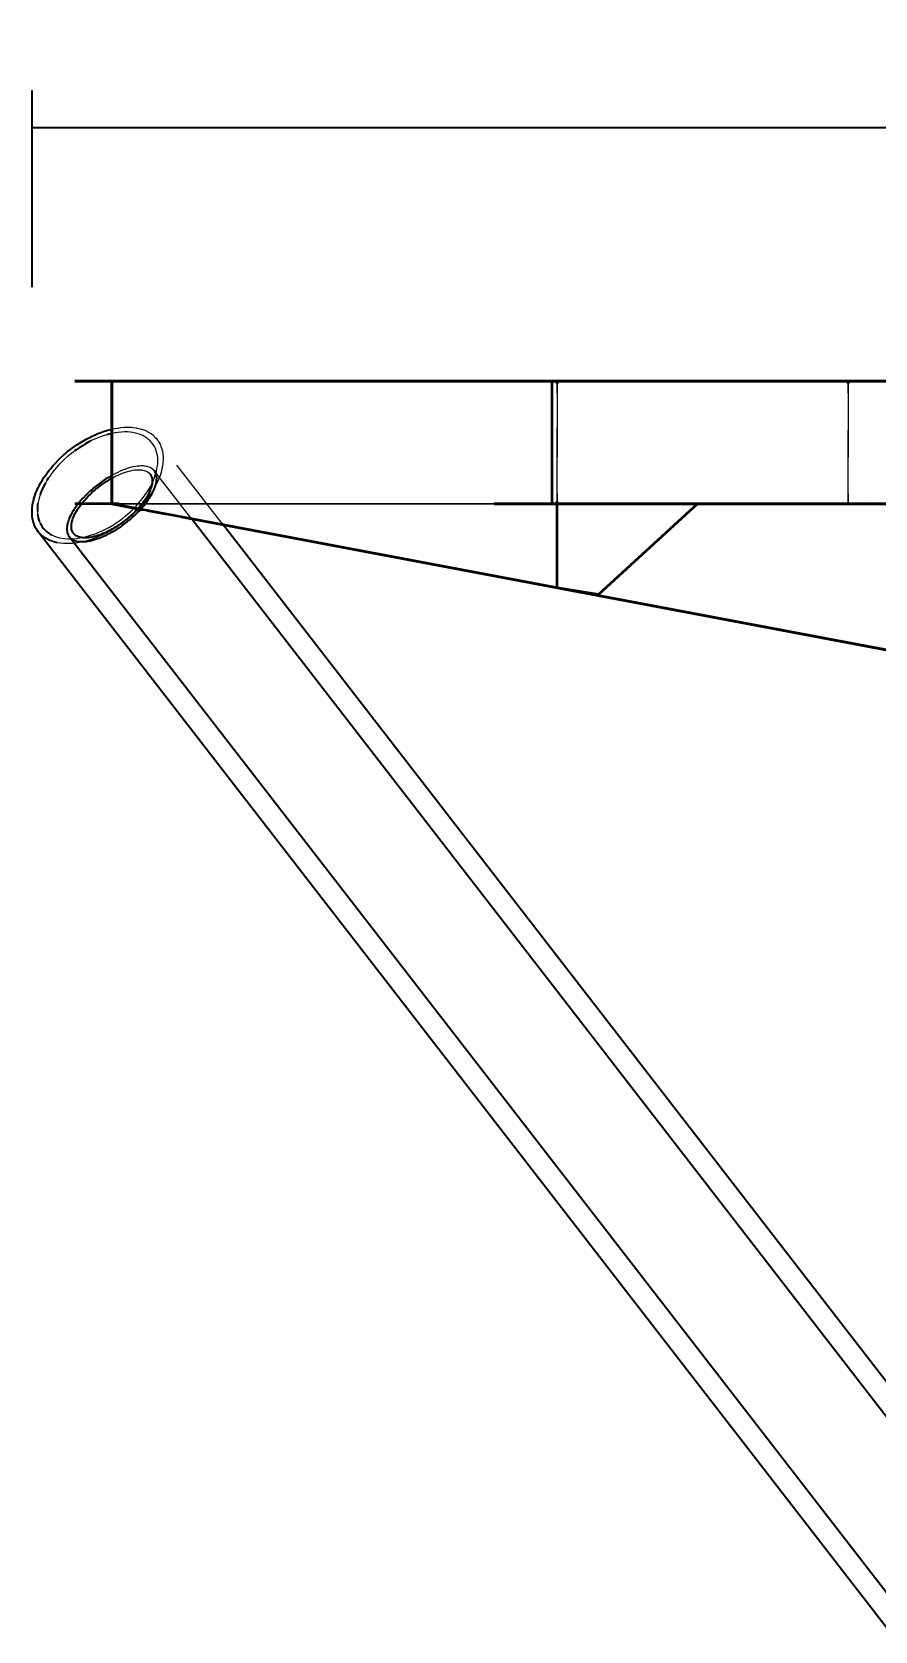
# Model space of a CAD drawing. Header units: millimetres. Extents: x -11795 to 47768, y 22971 to 65021.
# Drawn here: x -5158 to -3440, y 39259 to 42516 of the extents above; entities that cross this region are included whole.
import ezdxf

# ---------------------------------------------------------------- set-up
doc = ezdxf.new("R2010")
doc.units = ezdxf.units.MM
doc.linetypes.add('HIDDEN_50', pattern=[225, 150, -75])
for name, color, linetype, lineweight in [('DIMENSIONS', 3, 'Continuous', 18), ('PLATE_HIDDEN', 8, 'HIDDEN_50', 18), ('PLATE_VISIBLE', 7, 'Continuous', 35), ('PROFILE_HIDDEN', 9, 'HIDDEN_50', 18), ('PROFILE_VISIBLE', 4, 'Continuous', 25)]:
    doc.layers.add(name, color=color, linetype=linetype, lineweight=lineweight)
doc.styles.add('OpenSansCondensed-Light', font='OpenSansCondensed-Light.ttf')
doc.dimstyles.new('DIM_1_50', dxfattribs={"dimscale": 50, "dimtxt": 2.5, "dimasz": 2.5, "dimexe": 1.5, "dimexo": 1.5, "dimgap": 1, "dimtad": 1, "dimdec": 0, "dimzin": 12, "dimdsep": 46, "dimtxsty": 'OpenSansCondensed-Light', "dimtsz": 0.00125, "dimcen": 2.5, "dimclrd": 3, "dimclre": 3, "dimclrt": 3, "dimazin": 3, "dimtfac": 0.5, "dimtmove": 2, "dimatfit": 3})

msp = doc.modelspace()

# ---------------------------------------------------------------- linework, layer by layer
at = {"layer": 'PLATE_HIDDEN'}
for p, q in [((-4088.1, 41799.9), (-4088.1, 41554.9)), ((-4088.1, 41554.9), (-4088.1, 41799.9)), ((-4088.1, 41559.9), (-4088.1, 41799.9)), ((-3495.1, 41554.9), (-3495.1, 41799.9)), ((-3495.1, 41799.9), (-3495.1, 41554.9)), ((-3495.1, 41554.9), (-3495.1, 41799.9)), ((-4995.1, 41554.9), (-4995.1, 41709.9)), ((-4995.1, 41709.9), (-4995.1, 41554.9)), ((-4995.1, 41554.9), (-4995.1, 41609.9)), ((-4995.1, 41554.9), (-4995.1, 41609.9)), ((-4995.1, 41554.9), (-4995.1, 41609.9)), ((-1163.1, 41554.9), (-5070.1, 41554.9)), ((-5070.1, 41554.9), (-1163.1, 41554.9)), ((-5070.1, 41554.9), (-4920.1, 41554.9)), ((-3495.1, 41554.9), (-4995.1, 41554.9)), ((-3495.1, 41554.9), (-4995.1, 41554.9)), ((-3495.1, 41554.9), (-4995.1, 41554.9)), ((-4920.1, 41554.9), (-4981, 41554.9)), ((-4931.4, 41542.8), (-4921.6, 41541)), ((-4931.2, 41542.8), (-4921.4, 41541)), ((-3570.1, 41554.9), (-4920.1, 41554.9)), ((-4920.1, 41554.9), (-3570.1, 41554.9)), ((-3570.1, 41554.9), (-4920.1, 41554.9)), ((-4920.1, 41554.9), (-3570.1, 41554.9)), ((-4911.6, 41539.1), (-4901.8, 41537.3)), ((-4891.9, 41535.4), (-4852.6, 41528)), ((-4882.4, 41533.6), (-4853, 41528.1)), ((-4163.1, 41554.9), (-4013.1, 41554.9)), ((-4088.1, 41555.4), (-4088.1, 41556)), ((-4088.1, 41556), (-4088.1, 41512.4)), ((-1238.1, 41554.9), (-3495.1, 41554.9)), ((-1238.1, 41554.9), (-3495.1, 41554.9)), ((-1238.1, 41554.9), (-3495.1, 41554.9)), ((-4088.1, 41512.4), (-4088.1, 41422.9))]:
    msp.add_line(p, q, dxfattribs=at)
at = {"layer": 'PLATE_VISIBLE'}
for p, q in [((-5070.1, 41804.9), (-2117.5, 41804.9)), ((-2117.5, 41804.9), (-5070.1, 41804.9)), ((-4920.1, 41804.9), (-5070.1, 41804.9)), ((-5070.1, 41804.9), (-4920.1, 41804.9)), ((-4995.1, 41609.9), (-4995.1, 41804.9)), ((-4995.1, 41804.9), (-3495.1, 41804.9)), ((-4995.1, 41709.9), (-4995.1, 41804.9)), ((-4995.1, 41804.9), (-3495.1, 41804.9)), ((-2123.9, 41804.9), (-4995.1, 41804.9)), ((-4995.1, 41804.9), (-4995.1, 41554.9)), ((-4995.1, 41609.9), (-4995.1, 41804.9)), ((-4995.1, 41804.9), (-3495.1, 41804.9)), ((-4995.1, 41804.9), (-4995.1, 41709.9)), ((-4995.1, 41609.9), (-4995.1, 41804.9)), ((-4995.1, 41554.9), (-4995.1, 41804.9)), ((-4920.1, 41804.9), (-2117.4, 41804.9)), ((-2117.4, 41804.9), (-4920.1, 41804.9)), ((-2122.5, 41804.9), (-4920.1, 41804.9)), ((-4920.1, 41804.9), (-2122.5, 41804.9)), ((-4920.1, 41804.9), (-2117.4, 41804.9)), ((-2117.4, 41804.9), (-4920.1, 41804.9)), ((-4013.1, 41804.9), (-4163.1, 41804.9)), ((-4163.1, 41804.9), (-4013.1, 41804.9)), ((-4121.5, 41804.8), (-2117.1, 41804.8)), ((-3860, 41804.8), (-4121.5, 41804.8)), ((-4097.9, 41555.7), (-4097.9, 41804.8)), ((-4097.9, 41804.8), (-2116.4, 41804.8)), ((-4088.1, 41804.9), (-4088.1, 41799.9)), ((-4088.1, 41799.9), (-4088.1, 41804.9)), ((-4088.1, 41799.9), (-4088.1, 41804.9)), ((-2117.8, 41804.8), (-3860, 41804.8)), ((-3495.1, 41804.9), (-2121.9, 41804.9)), ((-3495.1, 41799.9), (-3495.1, 41804.9)), ((-3495.1, 41804.9), (-3495.1, 41799.9)), ((-3495.1, 41804.9), (-2121.9, 41804.9)), ((-3495.1, 41804.9), (-2121.9, 41804.9)), ((-3495.1, 41799.9), (-3495.1, 41804.9)), ((-4981, 41554.9), (-5070.1, 41554.9)), ((-4995.1, 41554.9), (-4931.2, 41542.8)), ((-4995.1, 41554.9), (-4931.4, 41542.8)), ((-2119.6, 41012.7), (-4995.1, 41554.9)), ((-4921.6, 41541), (-4882.4, 41533.6)), ((-4921.4, 41541), (-4911.6, 41539.1)), ((-4901.8, 41537.3), (-4891.9, 41535.4)), ((-4215.8, 41554.8), (-2117, 41554.8)), ((-3952.8, 41554.8), (-4215.8, 41554.8)), ((-4013.1, 41554.9), (-4163.1, 41554.9)), ((-4097.9, 41554.8), (-4097.9, 41555.7)), ((-3732.3, 41554.8), (-4097.9, 41554.8)), ((-4088.1, 41554.9), (-4088.1, 41559.9)), ((-4088.1, 41554.9), (-4088.1, 41555.4)), ((-4088.1, 41422.9), (-4088.1, 41554.9)), ((-4088.1, 41553.8), (-3802.1, 41554.5)), ((-4088.1, 41383.9), (-4088.1, 41553.8)), ((-3802.1, 41554.5), (-4003.7, 41369.8)), ((-2117.8, 41554.8), (-3952.8, 41554.8)), ((-3460.4, 41555.5), (-3732.3, 41554.8)), ((-3460.8, 41554.8), (-3460.4, 41555.5)), ((-2116.5, 41554.8), (-3460.8, 41554.8)), ((-4853, 41528.1), (-2119.6, 41012.7)), ((-4852.6, 41528), (-2121.2, 41013.1)), ((-4003.7, 41369.8), (-4088.1, 41383.9))]:
    msp.add_line(p, q, dxfattribs=at)
at = {"layer": 'PROFILE_HIDDEN'}
for p, q in [((-5008, 41694.7), (-5014.7, 41692.5)), ((-5004.7, 41695.6), (-5008, 41694.7)), ((-4994.7, 41698.1), (-4998, 41697.4)), ((-4995.2, 41706.8), (-4993.6, 41707.2)), ((-4988.2, 41699.4), (-4994.7, 41698.1)), ((-4993.6, 41707.2), (-4989.9, 41708)), ((-4989.9, 41708), (-4983.1, 41709.2)), ((-4981.8, 41700.3), (-4988.2, 41699.4)), ((-4983.1, 41709.2), (-4980.1, 41709.6)), ((-4975.5, 41700.9), (-4981.8, 41700.3)), ((-4980.1, 41709.6), (-4976.5, 41710.1)), ((-4976.5, 41710.1), (-4970, 41710.6)), ((-4969.4, 41701.2), (-4975.5, 41700.9)), ((-4970, 41710.6), (-4967.2, 41710.7)), ((-4963.4, 41701.1), (-4969.4, 41701.2)), ((-4967.2, 41710.7), (-4963.6, 41710.9)), ((-4963.6, 41710.9), (-4957.4, 41710.7)), ((-4957.6, 41700.7), (-4963.4, 41701.1)), ((-4952.1, 41700), (-4957.6, 41700.7)), ((-4957.4, 41710.7), (-4954.9, 41710.6)), ((-4954.9, 41710.6), (-4951.4, 41710.3)), ((-4946.7, 41698.9), (-4952.1, 41700)), ((-4951.4, 41710.3), (-4945.6, 41709.5)), ((-4941.6, 41697.6), (-4946.7, 41698.9)), ((-4945.6, 41709.5), (-4943.3, 41709.1)), ((-4943.3, 41709.1), (-4940, 41708.4)), ((-4936.7, 41695.9), (-4941.6, 41697.6)), ((-4940, 41708.4), (-4934.6, 41707)), ((-4932.1, 41693.9), (-4936.7, 41695.9)), ((-4934.6, 41707), (-4932.7, 41706.4)), ((-4932.7, 41706.4), (-4929.5, 41705.3)), ((-4929.5, 41705.3), (-4924.7, 41703.2)), ((-4924.7, 41703.2), (-4923, 41702.4)), ((-4923, 41702.4), (-4920.1, 41700.9)), ((-4920.1, 41700.9), (-4915.8, 41698.2)), ((-4915.8, 41698.2), (-4914.4, 41697.2)), ((-4914.4, 41697.2), (-4911.8, 41695.2)), ((-4911.8, 41695.2), (-4908.2, 41692)), ((-5070.9, 41662.4), (-5074.1, 41660.1)), ((-5035, 41684.1), (-5038.3, 41682.4)), ((-5028.2, 41687.2), (-5035, 41684.1)), ((-5021.5, 41690), (-5028.2, 41687.2)), ((-5014.7, 41692.5), (-5021.5, 41690)), ((-4927.8, 41691.5), (-4932.1, 41693.9)), ((-4923.7, 41688.9), (-4927.8, 41691.5)), ((-4920, 41686), (-4923.7, 41688.9)), ((-4916.6, 41682.8), (-4920, 41686)), ((-4913.5, 41679.3), (-4916.6, 41682.8)), ((-4910.7, 41675.6), (-4913.5, 41679.3)), ((-4908.3, 41671.6), (-4910.7, 41675.6)), ((-4906.2, 41667.4), (-4908.3, 41671.6)), ((-4908.2, 41692), (-4907.1, 41690.8)), ((-4907.1, 41690.8), (-4904.8, 41688.5)), ((-4904.5, 41662.9), (-4906.2, 41667.4)), ((-4904.8, 41688.5), (-4901.8, 41684.7)), ((-4903.2, 41658.2), (-4904.5, 41662.9)), ((-4901.8, 41684.7), (-4901, 41683.4)), ((-4770.5, 41514.9), (-4901.8, 41684.7)), ((-4901, 41683.4), (-4899.1, 41680.6)), ((-4899.1, 41680.6), (-4896.8, 41676.3)), ((-4896.8, 41676.3), (-4896.2, 41675)), ((-4896.2, 41675), (-4894.9, 41671.8)), ((-4894.9, 41671.8), (-4893.3, 41667)), ((-4893.3, 41667), (-4892.9, 41665.6)), ((-4892.9, 41665.6), (-4892, 41662.1)), ((-5102.7, 41634.4), (-5107.7, 41628.8)), ((-5097.4, 41639.8), (-5102.7, 41634.4)), ((-5091.8, 41645.2), (-5097.4, 41639.8)), ((-5086.1, 41650.3), (-5091.8, 41645.2)), ((-5080.2, 41655.3), (-5086.1, 41650.3)), ((-5074.1, 41660.1), (-5080.2, 41655.3)), ((-4951.4, 41630), (-4955.2, 41629.1)), ((-4950.9, 41630.1), (-4951.4, 41630)), ((-4946.7, 41630.9), (-4950.9, 41630.1)), ((-4943.2, 41631.4), (-4946.7, 41630.9)), ((-4942.7, 41631.5), (-4943.2, 41631.4)), ((-4938.8, 41631.8), (-4942.7, 41631.5)), ((-4935.6, 41632), (-4938.8, 41631.8)), ((-4935, 41632), (-4935.6, 41632)), ((-4931.5, 41631.9), (-4935, 41632)), ((-4928.7, 41631.7), (-4931.5, 41631.9)), ((-4928.1, 41631.6), (-4928.7, 41631.7)), ((-4924.9, 41631.1), (-4928.1, 41631.6)), ((-4922.5, 41630.6), (-4924.9, 41631.1)), ((-4921.9, 41630.4), (-4922.5, 41630.6)), ((-4919.1, 41629.5), (-4921.9, 41630.4)), ((-4902.2, 41653.4), (-4903.2, 41658.2)), ((-4903, 41626.5), (-4902.1, 41632.2)), ((-4901.6, 41648.3), (-4902.2, 41653.4)), ((-4902.1, 41632.2), (-4901.6, 41637.7)), ((-4901.4, 41643.1), (-4901.6, 41648.3)), ((-4901.6, 41637.7), (-4901.4, 41643.1)), ((-4891.6, 41633.3), (-4892.4, 41628.7)), ((-4892, 41662.1), (-4891.1, 41656.9)), ((-4891.4, 41634.6), (-4891.6, 41633.3)), ((-4890.8, 41640.4), (-4891.4, 41634.6)), ((-4891.1, 41656.9), (-4891, 41655.5)), ((-4891, 41655.5), (-4890.6, 41651.6)), ((-4890.6, 41644.7), (-4890.8, 41640.4)), ((-4890.6, 41651.6), (-4890.5, 41646.1)), ((-4890.5, 41646.1), (-4890.6, 41644.7)), ((-5129, 41599.5), (-5130.7, 41596.5)), ((-5127.2, 41602.5), (-5129, 41599.5)), ((-5121.4, 41611.4), (-5123.3, 41608.4)), ((-5117.1, 41617.3), (-5121.4, 41611.4)), ((-5112.6, 41623.1), (-5117.1, 41617.3)), ((-5107.7, 41628.8), (-5112.6, 41623.1)), ((-4992.4, 41614.1), (-4994.8, 41612.7)), ((-4993.8, 41607.5), (-4991.5, 41608.7)), ((-4987.8, 41616.5), (-4992.4, 41614.1)), ((-4991.5, 41608.7), (-4987.2, 41611)), ((-4982.8, 41618.9), (-4987.6, 41616.6)), ((-4987, 41611.1), (-4982.4, 41613.3)), ((-4978.3, 41621), (-4982.8, 41618.9)), ((-4982.4, 41613.3), (-4978.2, 41615.1)), ((-4973.3, 41623.1), (-4978, 41621.1)), ((-4977.9, 41615.2), (-4973.5, 41617.1)), ((-4973.5, 41617.1), (-4969.5, 41618.5)), ((-4969, 41624.8), (-4973.3, 41623.1)), ((-4969.1, 41618.7), (-4964.8, 41620.1)), ((-4964.1, 41626.5), (-4968.6, 41624.9)), ((-4964.8, 41620.1), (-4961, 41621.2)), ((-4960, 41627.8), (-4964.1, 41626.5)), ((-4960.6, 41621.3), (-4956.5, 41622.3)), ((-4955.2, 41629.1), (-4959.6, 41627.9)), ((-4956.5, 41622.3), (-4953, 41623)), ((-4952.5, 41623.1), (-4948.7, 41623.7)), ((-4948.7, 41623.7), (-4945.5, 41624)), ((-4945.5, 41624), (-4944.9, 41624.1)), ((-4944.9, 41624.1), (-4941.4, 41624.2)), ((-4941.4, 41624.2), (-4938.5, 41624.2)), ((-4938.5, 41624.2), (-4938, 41624.2)), ((-4938, 41624.2), (-4934.8, 41623.9)), ((-4934.8, 41623.9), (-4932.3, 41623.5)), ((-4932.3, 41623.5), (-4931.8, 41623.4)), ((-4931.8, 41623.4), (-4929, 41622.8)), ((-4929, 41622.8), (-4926.8, 41622)), ((-4926.8, 41622), (-4926.3, 41621.9)), ((-4926.3, 41621.9), (-4923.9, 41620.7)), ((-4923.9, 41620.7), (-4922.2, 41619.7)), ((-4922.2, 41619.7), (-4921.7, 41619.4)), ((-4921.7, 41619.4), (-4919.8, 41617.9)), ((-4919.8, 41617.9), (-4919.1, 41617.3)), ((-4917, 41628.6), (-4919.1, 41629.5)), ((-4916.5, 41628.4), (-4917, 41628.6)), ((-4914.2, 41627), (-4916.5, 41628.4)), ((-4915.8, 41591.1), (-4912.8, 41597.1)), ((-4912.5, 41625.8), (-4914.2, 41627)), ((-4912.8, 41597.1), (-4910.1, 41603.1)), ((-4912, 41625.5), (-4912.5, 41625.8)), ((-4910.1, 41623.8), (-4912, 41625.5)), ((-4909.5, 41623), (-4910.1, 41623.8)), ((-4910.1, 41603.1), (-4907.8, 41609)), ((-4907.8, 41609), (-4905.8, 41614.9)), ((-4905.8, 41614.9), (-4904.2, 41620.8)), ((-4832.2, 41523.3), (-4905.4, 41617.9)), ((-4904.2, 41620.8), (-4903, 41626.5)), ((-4902.7, 41598), (-4903.3, 41596.9)), ((-4899.9, 41604.3), (-4902.7, 41598)), ((-4898, 41609.2), (-4899.9, 41604.3)), ((-4897.5, 41610.5), (-4898, 41609.2)), ((-4895.4, 41616.6), (-4897.5, 41610.5)), ((-4894.1, 41621.4), (-4895.4, 41616.6)), ((-4893.7, 41622.7), (-4894.1, 41621.4)), ((-4892.4, 41628.7), (-4893.7, 41622.7)), ((-5142.3, 41569.6), (-5143.9, 41563.8)), ((-5141.3, 41572.6), (-5142.3, 41569.6)), ((-4935.6, 41561.5), (-4931.1, 41567.3)), ((-4931.1, 41567.3), (-4926.8, 41573.2)), ((-4926.8, 41573.2), (-4922.8, 41579.1)), ((-4921.4, 41566.9), (-4926.1, 41560.8)), ((-4922.8, 41579.1), (-4919.2, 41585.1)), ((-4917.7, 41572.1), (-4921.4, 41566.9)), ((-4919.2, 41585.1), (-4915.8, 41591.1)), ((-4917.1, 41573.1), (-4917.7, 41572.1)), ((-4913, 41579.3), (-4917.1, 41573.1)), ((-4909.9, 41584.5), (-4913, 41579.3)), ((-4909.2, 41585.5), (-4909.9, 41584.5)), ((-4905.8, 41591.8), (-4909.2, 41585.5)), ((-4903.3, 41596.9), (-4905.8, 41591.8)), ((-5146.6, 41538.9), (-5146.5, 41536.3)), ((-5146.5, 41536.3), (-5146.2, 41533.8)), ((-5145.2, 41558.1), (-5145.6, 41555.2)), ((-5143.9, 41563.8), (-5145.2, 41558.1)), ((-4968, 41529.3), (-4962.1, 41534.3)), ((-4962.1, 41534.3), (-4956.3, 41539.4)), ((-4953.2, 41532.1), (-4959.2, 41526.8)), ((-4956.3, 41539.4), (-4950.8, 41544.7)), ((-4947.9, 41537), (-4953.2, 41532.1)), ((-4950.8, 41544.7), (-4945.5, 41550.2)), ((-4947.3, 41537.6), (-4947.9, 41537)), ((-4941.6, 41543.2), (-4947.3, 41537.6)), ((-4945.5, 41550.2), (-4940.4, 41555.8)), ((-4936.8, 41548.3), (-4941.6, 41543.2)), ((-4940.4, 41555.8), (-4935.6, 41561.5)), ((-4936.2, 41549), (-4936.8, 41548.3)), ((-4931, 41554.9), (-4936.2, 41549)), ((-4926.7, 41560), (-4931, 41554.9)), ((-4926.1, 41560.8), (-4926.7, 41560)), ((-5142.8, 41519.4), (-5141.9, 41517.2)), ((-5141.9, 41517.2), (-5140.9, 41515.1)), ((-5019.9, 41497.4), (-5013.2, 41500.5)), ((-5013.2, 41500.5), (-5006.5, 41503.8)), ((-5006.5, 41503.8), (-4999.8, 41507.5)), ((-4999.8, 41507.5), (-4993.2, 41511.4)), ((-4992, 41503.3), (-4998.9, 41499.3)), ((-4993.2, 41511.4), (-4986.7, 41515.5)), ((-4985.5, 41507.3), (-4992, 41503.3)), ((-4986.7, 41515.5), (-4980.3, 41519.9)), ((-4978.5, 41512), (-4985.2, 41507.5)), ((-4980.3, 41519.9), (-4974.1, 41524.5)), ((-4972.4, 41516.4), (-4978.5, 41512)), ((-4974.1, 41524.5), (-4968, 41529.3)), ((-4971.9, 41516.7), (-4972.4, 41516.4)), ((-4965.5, 41521.7), (-4971.9, 41516.7)), ((-4959.8, 41526.4), (-4965.5, 41521.7)), ((-4959.2, 41526.8), (-4959.8, 41526.4)), ((-5118.2, 41491.9), (-5116.1, 41490.7)), ((-5116.1, 41490.7), (-5111.5, 41488.7)), ((-5113.2, 41477.5), (-5115.5, 41478.2)), ((-5111.5, 41488.7), (-5106.6, 41487)), ((-5106.6, 41487), (-5101.5, 41485.6)), ((-5099.7, 41474.6), (-5104.8, 41475.5)), ((-5101.5, 41485.6), (-5096.1, 41484.6)), ((-5093.8, 41474), (-5099.7, 41474.6)), ((-5096.1, 41484.6), (-5090.5, 41483.9)), ((-5093.3, 41474), (-5093.8, 41474)), ((-5087.7, 41473.7), (-5093.3, 41474)), ((-5090.5, 41483.9), (-5084.7, 41483.5)), ((-5081.4, 41473.8), (-5087.7, 41473.7)), ((-5084.7, 41483.5), (-5078.8, 41483.4)), ((-5075, 41474.2), (-5081, 41473.8)), ((-5078.8, 41483.4), (-5072.6, 41483.7)), ((-5068.4, 41474.9), (-5075, 41474.2)), ((-5072.6, 41483.7), (-5066.4, 41484.3)), ((-5061.7, 41475.9), (-5068, 41474.9)), ((-5066.4, 41484.3), (-5060, 41485.2)), ((-5054.8, 41477.3), (-5061.7, 41475.9)), ((-5060, 41485.2), (-5053.4, 41486.4)), ((-5047.9, 41479), (-5054.6, 41477.4)), ((-5053.4, 41486.4), (-5046.8, 41488)), ((-5041, 41481), (-5047.9, 41479)), ((-5046.8, 41488), (-5040.2, 41489.9)), ((-5034, 41483.3), (-5040.9, 41481)), ((-5040.2, 41489.9), (-5033.4, 41492.1)), ((-5026.9, 41485.9), (-5034, 41483.3)), ((-5033.4, 41492.1), (-5026.7, 41494.6)), ((-5019.9, 41488.8), (-5026.9, 41485.9)), ((-5026.7, 41494.6), (-5019.9, 41497.4)), ((-5012.9, 41492), (-5019.9, 41488.8)), ((-5005.8, 41495.5), (-5012.8, 41492)), ((-4999.1, 41499.1), (-5005.8, 41495.5))]:
    msp.add_line(p, q, dxfattribs=at)
at = {"layer": 'PROFILE_VISIBLE'}
for p, q in [((-5031.8, 41694.2), (-5024.8, 41697.2)), ((-5024.8, 41697.2), (-5021.2, 41698.6)), ((-5021.2, 41698.6), (-5017.7, 41700)), ((-5017.7, 41700), (-5010.7, 41702.5)), ((-5010.7, 41702.5), (-5007.3, 41703.5)), ((-5007.3, 41703.5), (-5003.7, 41704.6)), ((-5001.3, 41696.6), (-5004.7, 41695.6)), ((-5003.7, 41704.6), (-4996.8, 41706.5)), ((-4998, 41697.4), (-5001.3, 41696.6)), ((-4996.8, 41706.5), (-4995.2, 41706.8)), ((-5085.8, 41660.4), (-5079.5, 41665.4)), ((-5079.5, 41665.4), (-5075.8, 41668.1)), ((-5075.8, 41668.1), (-5073, 41670.2)), ((-5073, 41670.2), (-5066.3, 41674.8)), ((-5067.8, 41664.7), (-5070.9, 41662.4)), ((-5061.4, 41669.1), (-5067.8, 41664.7)), ((-5066.3, 41674.8), (-5062.6, 41677.2)), ((-5062.6, 41677.2), (-5059.6, 41679.2)), ((-5054.9, 41673.2), (-5061.4, 41669.1)), ((-5059.6, 41679.2), (-5052.8, 41683.3)), ((-5048.4, 41677.1), (-5054.9, 41673.2)), ((-5052.8, 41683.3), (-5049.1, 41685.4)), ((-5049.1, 41685.4), (-5045.8, 41687.2)), ((-5041.7, 41680.7), (-5048.4, 41677.1)), ((-5045.8, 41687.2), (-5038.8, 41690.8)), ((-5038.3, 41682.4), (-5041.7, 41680.7)), ((-5038.8, 41690.8), (-5035.2, 41692.6)), ((-5035.2, 41692.6), (-5031.8, 41694.2)), ((-5119.6, 41626.7), (-5114.6, 41632.7)), ((-5114.6, 41632.7), (-5111.3, 41636.3)), ((-5111.3, 41636.3), (-5109.3, 41638.5)), ((-5109.3, 41638.5), (-5103.7, 41644.2)), ((-5103.7, 41644.2), (-5100.3, 41647.5)), ((-5100.3, 41647.5), (-5097.9, 41649.8)), ((-5097.9, 41649.8), (-5092, 41655.2)), ((-5092, 41655.2), (-5088.4, 41658.2)), ((-5088.4, 41658.2), (-5085.8, 41660.4)), ((-5140.7, 41596), (-5138.3, 41600.1)), ((-5138.3, 41600.1), (-5137.1, 41602.2)), ((-5137.1, 41602.2), (-5133.2, 41608.4)), ((-5133.2, 41608.4), (-5130.4, 41612.4)), ((-5130.4, 41612.4), (-5128.9, 41614.6)), ((-5128.9, 41614.6), (-5124.4, 41620.7)), ((-5125.3, 41605.5), (-5127.2, 41602.5)), ((-5123.3, 41608.4), (-5125.3, 41605.5)), ((-5124.4, 41620.7), (-5121.4, 41624.5)), ((-5121.4, 41624.5), (-5119.6, 41626.7)), ((-5016.4, 41599.1), (-5021.1, 41595.7)), ((-5011.7, 41602.4), (-5016.4, 41599.1)), ((-5014.3, 41594.7), (-5009.8, 41597.8)), ((-5007, 41605.5), (-5011.7, 41602.4)), ((-5009.8, 41597.8), (-5005.3, 41600.7)), ((-5002.1, 41608.5), (-5006.9, 41605.5)), ((-5005.2, 41600.7), (-5000.7, 41603.5)), ((-4997.4, 41611.3), (-5002.1, 41608.5)), ((-5000.7, 41603.5), (-4996.3, 41606.1)), ((-4994.8, 41612.7), (-4997.3, 41611.4)), ((-4996.1, 41606.2), (-4993.8, 41607.5)), ((-4919.1, 41617.3), (-4918.4, 41616.6)), ((-4918.4, 41616.6), (-4918, 41616.2)), ((-4918, 41616.2), (-4916.5, 41614.3)), ((-4916.5, 41614.3), (-4915.6, 41612.7)), ((-4915.6, 41612.7), (-4915.3, 41612.2)), ((-4915.3, 41612.2), (-4914.3, 41610)), ((-4914.3, 41610), (-4913.7, 41608.2)), ((-4913.7, 41608.2), (-4913.5, 41607.6)), ((-4913.5, 41607.6), (-4913, 41605)), ((-4913, 41597.2), (-4913.1, 41596.3)), ((-4913, 41605), (-4912.9, 41603)), ((-4912.8, 41599.3), (-4913, 41597.2)), ((-4912.9, 41603), (-4912.8, 41602.2)), ((-4912.8, 41602.2), (-4912.8, 41599.3)), ((-4908.8, 41622.3), (-4909.5, 41623)), ((-4908.4, 41621.8), (-4908.8, 41622.3)), ((-4907, 41619.7), (-4908.4, 41621.8)), ((-4905.4, 41617.9), (-4908.4, 41621.8)), ((-4906.1, 41618), (-4907, 41619.7)), ((-4905.8, 41617.4), (-4906.1, 41618)), ((-4904.9, 41615), (-4905.8, 41617.4)), ((-4904.4, 41613), (-4904.9, 41615)), ((-4904.6, 41596.9), (-4904, 41600.3)), ((-4904.2, 41612.3), (-4904.4, 41613)), ((-4903.8, 41609.5), (-4904.2, 41612.3)), ((-4904, 41600.3), (-4903.9, 41601.3)), ((-4903.9, 41601.3), (-4903.7, 41603.5)), ((-4903.6, 41607.4), (-4903.8, 41609.5)), ((-4903.7, 41603.5), (-4903.6, 41606.6)), ((-4903.6, 41606.6), (-4903.6, 41607.4)), ((-5154.1, 41563.2), (-5153.6, 41564.9)), ((-5153.6, 41564.9), (-5151.7, 41571)), ((-5151.7, 41571), (-5150.2, 41575.4)), ((-5150.2, 41575.4), (-5149.5, 41577.2)), ((-5149.5, 41577.2), (-5146.9, 41583.4)), ((-5146.9, 41583.4), (-5144.9, 41587.7)), ((-5144.9, 41587.7), (-5144, 41589.7)), ((-5144, 41589.7), (-5140.7, 41596)), ((-5140.4, 41575.5), (-5141.3, 41572.6)), ((-5138, 41581.5), (-5140.4, 41575.5)), ((-5135.3, 41587.5), (-5138, 41581.5)), ((-5132.3, 41593.5), (-5135.3, 41587.5)), ((-5130.7, 41596.5), (-5132.3, 41593.5)), ((-5054.8, 41565.3), (-5058, 41561.6)), ((-5051, 41569.3), (-5054.8, 41565.3)), ((-5047.1, 41573.3), (-5050.8, 41569.6)), ((-5050.3, 41562.5), (-5046.8, 41566.3)), ((-5043.1, 41577.2), (-5047.1, 41573.3)), ((-5046.6, 41566.6), (-5043.2, 41570.1)), ((-5043.2, 41570.1), (-5039.4, 41573.9)), ((-5038.9, 41581.1), (-5042.9, 41577.4)), ((-5039.2, 41574), (-5035.5, 41577.5)), ((-5034.6, 41584.9), (-5038.9, 41581.1)), ((-5035.5, 41577.5), (-5031.4, 41581.1)), ((-5030.2, 41588.6), (-5034.4, 41585)), ((-5031.3, 41581.3), (-5027.3, 41584.7)), ((-5025.7, 41592.2), (-5030.2, 41588.6)), ((-5027.3, 41584.7), (-5023, 41588.1)), ((-5021.1, 41595.7), (-5025.6, 41592.3)), ((-5022.9, 41588.2), (-5018.7, 41591.4)), ((-5018.7, 41591.4), (-5014.3, 41594.7)), ((-4926.5, 41564.5), (-4928.1, 41562.2)), ((-4924.1, 41568.3), (-4926.5, 41564.5)), ((-4923.2, 41569.7), (-4924.1, 41568.3)), ((-4921.9, 41572.1), (-4923.2, 41569.7)), ((-4919.9, 41575.8), (-4921.9, 41572.1)), ((-4919.3, 41577.1), (-4919.9, 41575.8)), ((-4919.7, 41564.2), (-4918.1, 41566.7)), ((-4918.1, 41579.4), (-4919.3, 41577.1)), ((-4916.6, 41583), (-4918.1, 41579.4)), ((-4918.1, 41566.7), (-4915.6, 41570.7)), ((-4916.2, 41584.2), (-4916.6, 41583)), ((-4915.4, 41586.5), (-4916.2, 41584.2)), ((-4915.6, 41570.7), (-4914.7, 41572.2)), ((-4914.3, 41589.9), (-4915.4, 41586.5)), ((-4914.7, 41572.2), (-4913.3, 41574.7)), ((-4914.1, 41590.9), (-4914.3, 41589.9)), ((-4913.6, 41593.1), (-4914.1, 41590.9)), ((-4913.1, 41596.3), (-4913.6, 41593.1)), ((-4913.3, 41574.7), (-4911.2, 41578.6)), ((-4911.2, 41578.6), (-4910.6, 41579.9)), ((-4910.6, 41579.9), (-4909.4, 41582.4)), ((-4909.4, 41582.4), (-4907.8, 41586.2)), ((-4907.8, 41586.2), (-4907.4, 41587.4)), ((-4907.4, 41587.4), (-4906.5, 41589.9)), ((-4906.5, 41589.9), (-4905.4, 41593.5)), ((-4905.4, 41593.5), (-4905.2, 41594.6)), ((-4905.2, 41594.6), (-4904.6, 41596.9)), ((-5157.6, 41541.3), (-5157.1, 41547)), ((-5157.6, 41539.9), (-5157.6, 41541.3)), ((-5157.6, 41535.7), (-5157.6, 41539.9)), ((-5157.3, 41530.3), (-5157.6, 41535.7)), ((-5157.1, 41547), (-5156.6, 41551.3)), ((-5156.6, 41551.3), (-5156.3, 41552.9)), ((-5156.3, 41552.9), (-5155.2, 41558.8)), ((-5155.2, 41558.8), (-5154.1, 41563.2)), ((-5146.6, 41546.9), (-5146.7, 41541.5)), ((-5146.7, 41541.5), (-5146.6, 41538.9)), ((-5146.1, 41552.4), (-5146.6, 41546.9)), ((-5146.2, 41533.8), (-5145.9, 41531.2)), ((-5145.6, 41555.2), (-5146.1, 41552.4)), ((-5078, 41533), (-5079.6, 41529.8)), ((-5075.8, 41537), (-5078, 41533)), ((-5075.5, 41537.5), (-5075.8, 41537)), ((-5073.4, 41541), (-5075.5, 41537.5)), ((-5070.8, 41545), (-5073.4, 41541)), ((-5072.6, 41529), (-5071.2, 41532.1)), ((-5071.2, 41532.1), (-5069.4, 41535.8)), ((-5070.5, 41545.5), (-5070.8, 41545)), ((-5068, 41549), (-5070.5, 41545.5)), ((-5069.4, 41535.8), (-5069.1, 41536.3)), ((-5069.1, 41536.3), (-5067.3, 41539.5)), ((-5065, 41553.1), (-5068, 41549)), ((-5067.3, 41539.5), (-5065, 41543.3)), ((-5064.6, 41553.5), (-5065, 41553.1)), ((-5065, 41543.3), (-5064.7, 41543.8)), ((-5064.7, 41543.8), (-5062.4, 41547.1)), ((-5061.7, 41557.2), (-5064.6, 41553.5)), ((-5062.4, 41547.1), (-5059.7, 41551)), ((-5058.3, 41561.2), (-5061.7, 41557.2)), ((-5059.7, 41551), (-5059.4, 41551.4)), ((-5059.4, 41551.4), (-5056.8, 41554.8)), ((-5056.8, 41554.8), (-5053.6, 41558.7)), ((-5053.3, 41559), (-5050.3, 41562.5)), ((-4954.9, 41532), (-4956.7, 41530.4)), ((-4952.7, 41534), (-4954.9, 41532)), ((-4948.9, 41537.7), (-4952.7, 41534)), ((-4949.2, 41530.5), (-4947.4, 41532.3)), ((-4947.2, 41539.4), (-4948.9, 41537.7)), ((-4947.4, 41532.3), (-4945.1, 41534.4)), ((-4945.2, 41541.5), (-4947.2, 41539.4)), ((-4941.6, 41545.3), (-4945.2, 41541.5)), ((-4945.1, 41534.4), (-4941.1, 41538.4)), ((-4940.2, 41546.9), (-4941.6, 41545.3)), ((-4941.1, 41538.4), (-4939.5, 41540.1)), ((-4938.2, 41549.1), (-4940.2, 41546.9)), ((-4939.5, 41540.1), (-4937.3, 41542.4)), ((-4935, 41553), (-4938.2, 41549.1)), ((-4937.3, 41542.4), (-4933.6, 41546.4)), ((-4933.8, 41554.5), (-4935, 41553)), ((-4932, 41556.8), (-4933.8, 41554.5)), ((-4933.6, 41546.4), (-4932.2, 41548.1)), ((-4932.2, 41548.1), (-4930.1, 41550.5)), ((-4929.1, 41560.7), (-4932, 41556.8)), ((-4930.1, 41550.5), (-4926.8, 41554.6)), ((-4928.1, 41562.2), (-4929.1, 41560.7)), ((-4926.8, 41554.6), (-4925.6, 41556.2)), ((-4925.6, 41556.2), (-4923.7, 41558.6)), ((-4923.7, 41558.6), (-4920.8, 41562.7)), ((-4920.8, 41562.7), (-4919.7, 41564.2)), ((-5157.1, 41529.1), (-5157.3, 41530.3)), ((-5156.6, 41525.1), (-5157.1, 41529.1)), ((-5155.6, 41520), (-5156.6, 41525.1)), ((-5155.3, 41519), (-5155.6, 41520)), ((-5154.1, 41515.2), (-5155.3, 41519)), ((-5152.4, 41510.5), (-5154.1, 41515.2)), ((-5151.9, 41509.6), (-5152.4, 41510.5)), ((-5150.2, 41506.1), (-5151.9, 41509.6)), ((-5147.7, 41501.9), (-5150.2, 41506.1)), ((-5147.2, 41501.2), (-5147.7, 41501.9)), ((-5144.9, 41498), (-5147.2, 41501.2)), ((-5145.9, 41531.2), (-5144.9, 41526.4)), ((-5144.9, 41526.4), (-5143.6, 41521.7)), ((-5143.6, 41521.7), (-5142.8, 41519.4)), ((-5140.9, 41515.1), (-5139.8, 41513)), ((-5139.8, 41513), (-5137.4, 41509)), ((-5137.4, 41509), (-5134.7, 41505.3)), ((-5134.7, 41505.3), (-5131.6, 41501.8)), ((-5131.6, 41501.8), (-5128.2, 41498.6)), ((-5086.4, 41507.8), (-5086.6, 41504.6)), ((-5086.6, 41504.6), (-5086.6, 41502.3)), ((-5086.6, 41502.3), (-5086.6, 41501.6)), ((-5086.6, 41501.6), (-5086.3, 41498.7)), ((-5086.3, 41508.4), (-5086.4, 41507.8)), ((-5086, 41511.1), (-5086.3, 41508.4)), ((-5085.2, 41514.5), (-5086, 41511.1)), ((-5085.1, 41515.1), (-5085.2, 41514.5)), ((-5084.3, 41518), (-5085.1, 41515.1)), ((-5083.1, 41521.6), (-5084.3, 41518)), ((-5082.8, 41522.3), (-5083.1, 41521.6)), ((-5081.6, 41525.4), (-5082.8, 41522.3)), ((-5079.9, 41529.2), (-5081.6, 41525.4)), ((-5079.6, 41529.8), (-5079.9, 41529.2)), ((-5077.4, 41509.5), (-5077.3, 41511.9)), ((-5077.4, 41508.9), (-5077.4, 41509.5)), ((-5077.3, 41506.1), (-5077.4, 41508.9)), ((-5077.3, 41511.9), (-5076.9, 41515)), ((-5077, 41504), (-5077.3, 41506.1)), ((-5076.9, 41503.4), (-5077, 41504)), ((-5076.9, 41515), (-5076.8, 41515.6)), ((-5076.3, 41500.9), (-5076.9, 41503.4)), ((-5076.8, 41515.6), (-5076.3, 41518.2)), ((-5076.3, 41518.2), (-5075.4, 41521.5)), ((-5075.7, 41499.1), (-5076.3, 41500.9)), ((-5075.4, 41521.5), (-5075.2, 41522.1)), ((-5075.2, 41522.1), (-5074.2, 41525)), ((-5074.2, 41525), (-5072.9, 41528.5)), ((-5072.9, 41528.5), (-5072.6, 41529)), ((-5001, 41499.8), (-5005.5, 41497.5)), ((-4998.5, 41501.1), (-5001, 41499.8)), ((-4996.4, 41502.2), (-4998.5, 41501.1)), ((-4991.8, 41504.8), (-4996.4, 41502.2)), ((-4992.8, 41498.4), (-4990.5, 41499.7)), ((-4989.4, 41506.2), (-4991.8, 41504.8)), ((-4990.5, 41499.7), (-4985.7, 41502.7)), ((-4987.2, 41507.5), (-4989.4, 41506.2)), ((-4982.7, 41510.4), (-4987.2, 41507.5)), ((-4985.7, 41502.7), (-4983.2, 41504.3)), ((-4983.2, 41504.3), (-4980.9, 41505.7)), ((-4980.4, 41512), (-4982.7, 41510.4)), ((-4980.9, 41505.7), (-4976.2, 41508.9)), ((-4978.2, 41513.5), (-4980.4, 41512)), ((-4973.7, 41516.6), (-4978.2, 41513.5)), ((-4976.2, 41508.9), (-4973.8, 41510.6)), ((-4973.8, 41510.6), (-4971.5, 41512.3)), ((-4971.6, 41518.2), (-4973.7, 41516.6)), ((-4969.4, 41519.9), (-4971.6, 41518.2)), ((-4971.5, 41512.3), (-4966.8, 41515.7)), ((-4965, 41523.3), (-4969.4, 41519.9)), ((-4966.8, 41515.7), (-4964.6, 41517.5)), ((-4963, 41525), (-4965, 41523.3)), ((-4964.6, 41517.5), (-4962.3, 41519.3)), ((-4960.8, 41526.8), (-4963, 41525)), ((-4962.3, 41519.3), (-4957.8, 41523)), ((-4956.7, 41530.4), (-4960.8, 41526.8)), ((-4957.8, 41523), (-4955.8, 41524.7)), ((-4955.8, 41524.7), (-4953.5, 41526.7)), ((-4953.5, 41526.7), (-4949.2, 41530.5)), ((-3234.2, 39458.4), (-4832.2, 41523.3)), ((-3181.9, 39462.2), (-4770.5, 41514.9)), ((-5141.7, 41494.3), (-5144.9, 41498)), ((-2291.7, 37811), (-5144.9, 41498)), ((-5141.1, 41493.8), (-5141.7, 41494.3)), ((-5138.2, 41490.9), (-5141.1, 41493.8)), ((-5134.4, 41487.8), (-5138.2, 41490.9)), ((-5133.8, 41487.4), (-5134.4, 41487.8)), ((-5130.2, 41485), (-5133.8, 41487.4)), ((-5125.8, 41482.5), (-5130.2, 41485)), ((-5128.2, 41498.6), (-5124.4, 41495.7)), ((-5125.2, 41482.2), (-5125.8, 41482.5)), ((-5121.1, 41480.3), (-5125.2, 41482.2)), ((-5124.4, 41495.7), (-5120.4, 41493.1)), ((-5116.1, 41478.4), (-5121.1, 41480.3)), ((-5120.4, 41493.1), (-5118.2, 41491.9)), ((-5110.9, 41476.8), (-5113.2, 41477.5)), ((-5105.4, 41475.6), (-5110.9, 41476.8)), ((-5086.3, 41498.7), (-5085.8, 41496.7)), ((-5085.8, 41496.7), (-5085.7, 41496)), ((-5085.7, 41496), (-5084.9, 41493.5)), ((-5084.9, 41493.5), (-5084.1, 41491.7)), ((-5084.1, 41491.7), (-5083.8, 41491.1)), ((-5083.8, 41491.1), (-5082.5, 41488.9)), ((-5082.5, 41488.9), (-5081.4, 41487.4)), ((-5081.4, 41487.4), (-5081, 41486.9)), ((-5081, 41486.9), (-5079.2, 41485)), ((-3367.1, 39272.2), (-5081, 41486.9)), ((-5079.2, 41485), (-5077.7, 41483.9)), ((-5077.7, 41483.9), (-5077.2, 41483.4)), ((-5077.2, 41483.4), (-5074.9, 41482)), ((-5075.4, 41498.6), (-5075.7, 41499.1)), ((-5074.3, 41496.4), (-5075.4, 41498.6)), ((-5074.9, 41482), (-5073.2, 41481.1)), ((-5073.3, 41494.9), (-5074.3, 41496.4)), ((-5072.9, 41494.4), (-5073.3, 41494.9)), ((-5073.2, 41481.1), (-5072.4, 41480.7)), ((-5071.3, 41492.6), (-5072.9, 41494.4)), ((-5072.4, 41480.7), (-5069.7, 41479.7)), ((-5070, 41491.5), (-5071.3, 41492.6)), ((-5069.5, 41491), (-5070, 41491.5)), ((-5069.7, 41479.7), (-5067.7, 41479.2)), ((-5067.4, 41489.6), (-5069.5, 41491)), ((-5067.7, 41479.2), (-5066.8, 41478.9)), ((-5065.8, 41488.7), (-5067.4, 41489.6)), ((-5066.8, 41478.9), (-5063.7, 41478.3)), ((-5065.1, 41488.4), (-5065.8, 41488.7)), ((-5062.6, 41487.4), (-5065.1, 41488.4)), ((-5063.7, 41478.3), (-5061.5, 41478)), ((-5060.7, 41486.8), (-5062.6, 41487.4)), ((-5061.5, 41478), (-5060.4, 41477.9)), ((-5059.9, 41486.6), (-5060.7, 41486.8)), ((-5060.4, 41477.9), (-5057, 41477.7)), ((-5056.9, 41486), (-5059.9, 41486.6)), ((-5057, 41477.7), (-5054.6, 41477.7)), ((-5054.9, 41485.7), (-5056.9, 41486)), ((-5053.8, 41485.6), (-5054.9, 41485.7)), ((-5054.6, 41477.7), (-5053.3, 41477.8)), ((-5050.5, 41485.5), (-5053.8, 41485.6)), ((-5053.3, 41477.8), (-5049.5, 41478)), ((-5048.3, 41485.5), (-5050.5, 41485.5)), ((-5049.5, 41478), (-5047, 41478.3)), ((-5047.1, 41485.5), (-5048.3, 41485.5)), ((-5043.4, 41485.8), (-5047.1, 41485.5)), ((-5047, 41478.3), (-5045.5, 41478.5)), ((-5045.5, 41478.5), (-5041.4, 41479.2)), ((-5041, 41486.1), (-5043.4, 41485.8)), ((-5041.4, 41479.2), (-5038.8, 41479.7)), ((-5039.6, 41486.3), (-5041, 41486.1)), ((-5035.7, 41487), (-5039.6, 41486.3)), ((-5038.8, 41479.7), (-5037.2, 41480.1)), ((-5037.2, 41480.1), (-5032.9, 41481.2)), ((-5033.2, 41487.5), (-5035.7, 41487)), ((-5031.7, 41487.9), (-5033.2, 41487.5)), ((-5032.9, 41481.2), (-5030.2, 41481.9)), ((-5027.5, 41489), (-5031.7, 41487.9)), ((-5030.2, 41481.9), (-5028.4, 41482.5)), ((-5028.4, 41482.5), (-5023.9, 41484)), ((-5025, 41489.8), (-5027.5, 41489)), ((-5023.3, 41490.3), (-5025, 41489.8)), ((-5023.9, 41484), (-5021.2, 41485)), ((-5018.9, 41491.8), (-5023.3, 41490.3)), ((-5021.2, 41485), (-5019.2, 41485.7)), ((-5019.2, 41485.7), (-5014.6, 41487.6)), ((-5016.4, 41492.8), (-5018.9, 41491.8)), ((-5014.5, 41493.5), (-5016.4, 41492.8)), ((-5014.6, 41487.6), (-5011.9, 41488.7)), ((-5010, 41495.4), (-5014.5, 41493.5)), ((-5011.9, 41488.7), (-5009.8, 41489.7)), ((-5007.5, 41496.6), (-5010, 41495.4)), ((-5009.8, 41489.7), (-5005, 41491.9)), ((-5005.5, 41497.5), (-5007.5, 41496.6)), ((-5005, 41491.9), (-5002.4, 41493.3)), ((-5002.4, 41493.3), (-5000.2, 41494.4)), ((-5000.2, 41494.4), (-4995.4, 41497)), ((-4995.4, 41497), (-4992.8, 41498.4))]:
    msp.add_line(p, q, dxfattribs=at)

# ---------------------------------------------------------------- dimensions: what is measured, and where the dimension line sits
at = {"layer": 'DIMENSIONS'}
msp.add_linear_dim(base=(-5157.6, 42321.4), p1=(-5157.6, 41921.4), p2=(6388.4, 41921.4), dimstyle='DIM_1_50', dxfattribs=at).render()

doc.saveas('drawing.dxf')
